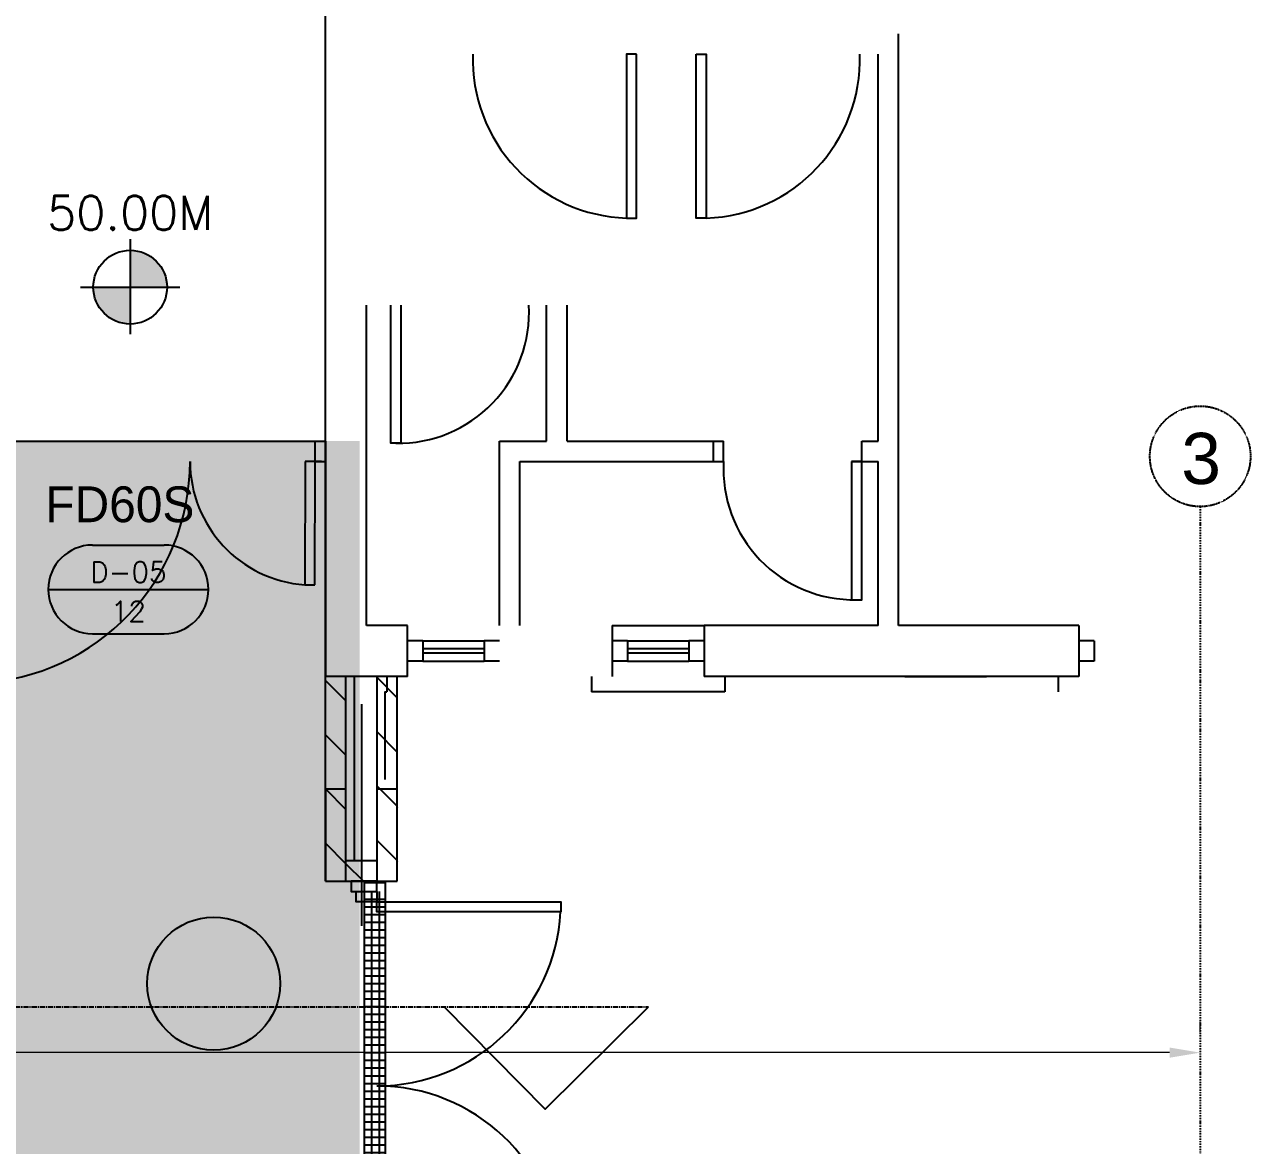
# Model space of a CAD drawing. Header units: inches. Extents: x -48459 to 205009, y 10398 to 54474.
# Drawn here: x 9703 to 15693, y 33376 to 38853 of the extents above; entities that cross this region are included whole.
import ezdxf
from ezdxf.enums import TextEntityAlignment as Align

# ---------------------------------------------------------------- set-up
doc = ezdxf.new("R2010")
doc.units = ezdxf.units.IN
doc.header["$MEASUREMENT"] = 0
doc.linetypes.add('CENTERX2', pattern=[4, 2.5, -0.5, 0.5, -0.5])
doc.linetypes.add('DASHDOT2', pattern=[0.5, 0.25, -0.125, 0, -0.125])
for name, color, linetype in [('AA-HATCH', 8, 'Continuous'), ('AR-DOOR', 8, 'Continuous'), ('AR-FOOTPATH', 2, 'Continuous'), ('AR-GRID-LINE', 8, 'DASHDOT2'), ('AR-Hat', 8, 'Continuous'), ('AR-HATCH', 8, 'Continuous'), ('AR-PROJECT-DIMS', 8, 'Continuous'), ('AR-SECTION-LINE', 5, 'Continuous'), ('AR-Symb', 4, 'Continuous'), ('AR-WALL-EXT', 4, 'Continuous'), ('AR-WIND-FRAM', 4, 'Continuous'), ('AR-WIND-SILL', 8, 'Continuous'), ('ARQ-Pavment HATCH', 9, 'Continuous')]:
    doc.layers.add(name, color=color, linetype=linetype)
doc.layers.add('FD30', color=1, linetype='Continuous', lineweight=5)
doc.styles.add('GILLS', font='GIL_____.TTF')
doc.styles.add('MS_1.100_5.0mm', font='arial.ttf', dxfattribs={"height": 500})
doc.styles.add('MS_1.50_2.5mm', font='arial.ttf', dxfattribs={"height": 125})
doc.styles.add('roman S', font='romans.shx')
doc.dimstyles.new('MS_1.50_2.5mm', dxfattribs={"dimtxt": 125, "dimasz": 150, "dimexe": 150, "dimexo": 100, "dimgap": 50, "dimtad": 1, "dimtoh": 1, "dimdec": 0, "dimdsep": 46, "dimtxsty": 'MS_1.50_2.5mm', "dimcen": 150, "dimclre": 256, "dimclrt": 4, "dimadec": 0, "dimazin": 0, "dimtfac": 1, "dimtdec": 0, "dimtix": 1, "dimtmove": 2, "dimatfit": 2, "dimfxl": 1, "dimlwd": 18, "dimlwe": 18, "dimarcsym": 0})
pattern_1 = [(135, (11173.9, 26102.44), (-132.5825, -132.5825), [])]

# ---------------------------------------------------------------- blocks, each defined once
blk = doc.blocks.new('door tag')
at = {"linetype": 'Continuous'}
for p, q in [((4, 4.33), (11, 4.33)), ((-0.33, 0), (15.33, 0)), ((4, -4.33), (11, -4.33))]:
    blk.add_line(p, q, dxfattribs=at)
for centre, start, end in [((4, 0), 90, 270), ((11, 0), 270, 90)]:
    blk.add_arc(centre, 4.33, start, end, dxfattribs=at)
at = {"style": 'roman S'}
for tag, p in [('D-000', (7.5, 0.69)), ('0000', (7.5, -3.15))]:
    blk.add_attdef(tag, text='', height=2, dxfattribs=at).set_placement(p, align=Align.CENTER)
blk = doc.blocks.new('A$Cec206545')
at = {"layer": 'AR-DOOR'}
for p, q in [((1086.2, 1183.3), (1036.2, 1183.3)), ((1086.2, 1083.3), (1086.2, 1183.3)), ((2780, 1183.3), (2830, 1183.3)), ((2780, 1083.3), (2780, 1183.3)), ((1086.2, 1083.3), (1036.2, 1083.3)), ((1073.4, 1083.3), (1136.2, 1083.3)), ((1136.2, 1083.3), (1073.4, 1083.3)), ((1086.2, 1.3), (1086.2, 1083.3)), ((1123.4, 1083.3), (1136.2, 1083.3)), ((1136.2, 1083.3), (1136.2, 1.3)), ((2730, 1083.3), (2728.5, 480.9)), ((2811.1, 1083.3), (2730, 1083.3)), ((2778.5, 480.9), (2780, 1083.3)), ((2780, 1083.3), (2830, 1083.3)), ((2728.5, 480.9), (2778.5, 480.9)), ((1086.2, 1.3), (1136.2, 1.3))]:
    blk.add_line(p, q, dxfattribs=at)
at = {"layer": 'AR-Hat'}
for centre, radius, start, end in [((1084.1, 1084.1), 1084.1, 272.75407, 359.95573), ((2773.2, 1084.3), 605, 180.09824, 265.76971)]:
    blk.add_arc(centre, radius, start, end, dxfattribs=at)
blk = doc.blocks.new('level point')
at = {"linetype": 'Continuous'}
h = blk.add_hatch(color=256, dxfattribs=at)
h.paths.add_polyline_path([(0, 2.169, -0.414214), (2.169, 0, -0.001006), (2.168, -0.009), (0, -0.009)])
h.paths.add_polyline_path([(-2.168, -0.009), (0, -0.009), (0, -2.169, -0.413036)])
for p, q in [((0, 2.828), (0, -2.758)), ((-2.922, 0), (2.922, 0))]:
    blk.add_line(p, q, dxfattribs=at)
blk.add_circle((0, 0), 2.169, dxfattribs=at)
at = {"style": 'roman S'}
blk.add_attdef('0.000', text='', height=2, dxfattribs=at).set_placement((0, 3.364), align=Align.CENTER)
blk = doc.blocks.new('*D390')
at = {"layer": 'AR-PROJECT-DIMS', "lineweight": 18, "transparency": 16777216}
for p, q in [((357.5, 33929.9), (357.5, 33979.9)), ((15447, 33929.9), (15447, 33979.9))]:
    blk.add_line(p, q, dxfattribs=at)
at = {"layer": 'AR-PROJECT-DIMS', "color": 0, "lineweight": 18, "transparency": 16777216}
blk.add_line((15297, 33829.9), (507.5, 33829.9), dxfattribs=at)
at = {"layer": 'AR-PROJECT-DIMS', "color": 0, "transparency": 16777216}
for points in [[(507.5, 33854.9), (507.5, 33804.9), (357.5, 33829.9)], [(15297, 33854.9), (15297, 33804.9), (15447, 33829.9)]]:
    blk.add_solid(points, dxfattribs=at)
at = {"layer": 'Defpoints', "color": 0, "transparency": 16777216}
for p in [(357.5, 33829.9), (357.5, 33829.9), (15447, 33829.9)]:
    blk.add_point(p, dxfattribs=at)
at = {"layer": 'AR-PROJECT-DIMS', "color": 4, "transparency": 16777216, "insert": (7902.2, 33943.7), "char_height": 125, "attachment_point": 5, "style": 'MS_1.50_2.5mm'}
blk.add_mtext('15089', dxfattribs=at)

msp = doc.modelspace()

# ---------------------------------------------------------------- hatches: boundary and pattern name
at = {"layer": 'AR-DOOR'}
h = msp.add_hatch(dxfattribs=at)
h.set_pattern_fill('NET', color=256, scale=300, angle=180)
h.set_pattern_definition([(180, (0, 32667.435), (-5e-15, -37.5), []), (270, (0, 32667.435), (37.5, -7e-15), [])])
h.paths.add_polyline_path([(11465, 34616.5), (11365, 34616.5), (11365, 32667.4), (11465, 32667.4)])
at = {"layer": 'AR-Hat', "transparency": 33554687}
h = msp.add_hatch(dxfattribs=at)
h.set_pattern_fill('ANSI31', color=256, scale=1500, angle=90)
h.set_pattern_definition(pattern_1)
h.paths.add_polyline_path([(11173.9, 35217.5), (11173.9, 35217.4), (11173.9, 34667.4), (11273.9, 34667.4), (11273.9, 35217.5)])
h.paths.add_polyline_path([(11173.9, 35334.9), (11173.9, 35217.5), (11273.9, 35217.5), (11273.9, 35334.9)])
h.paths.add_polyline_path([(11273.9, 35667.4), (11173.9, 35667.4), (11173.9, 35334.9), (11273.9, 35334.9)])
h = msp.add_hatch(dxfattribs=at)
h.set_pattern_fill('ANSI31', color=256, scale=1500, angle=90)
h.set_pattern_definition(pattern_1)
h.paths.add_polyline_path([(11523.9, 35485.6), (11531.4, 34667.4), (11523.9, 34667.4)], flags=16)
h.paths.add_polyline_path([(11523.9, 35667.4), (11423.9, 35667.4), (11423.9, 34767.4), (11273.9, 34767.4), (11273.9, 34667.4), (11531.4, 34667.4)])
h = msp.add_hatch(color=254, dxfattribs=at)
h.dxf.hatch_style = 1
h.paths.add_polyline_path([(11273.9, 34667.4), (11273.9, 35117.4)], flags=17)
h.paths.add_polyline_path([(11173.9, 34667.4), (11173.9, 35117.4), (11273.9, 35117.4), (11273.9, 34667.4)])
at = {"layer": 'AR-HATCH', "transparency": 33554559}
h = msp.add_hatch(dxfattribs=at)
h.set_pattern_fill('ANSI36', color=8, scale=300)
h.set_pattern_definition([(45, (0, 32667.435), (19.88738, 72.92039), [93.75, -18.75, 0, -18.75])])
h.paths.add_polyline_path([(15439.6, 32302.4), (11340, 32302.4), (11340, 36817.4), (9137.1, 36817.4), (9137.1, 32305.2), (3735, 32302.4), (3735, 29937.4), (9240, 29937.6), (9240.1, 19753), (11240, 19752.5), (11240, 29257.4), (12339.5, 29257.4), (12339.5, 29772.1), (15440.4, 29761.3)])

# ---------------------------------------------------------------- linework, layer by layer
at = {"color": 8}
for points in [[(12693.9, 38707.4), (12643.9, 38707.4), (12643.9, 37907.4), (12693.9, 37907.4)], [(12983.9, 38707.4), (13033.9, 38707.4), (13033.9, 37907.4), (12983.9, 37907.4)]]:
    msp.add_lwpolyline(points, close=True, dxfattribs=at)
at = {"color": 8, "ltscale": 40}
for centre, start, end in [((12668.9, 38682.4), 178.15239, 268.15239), ((13008.9, 38682.4), 271.84761, 1.84761)]:
    msp.add_arc(centre, 775.4, start, end, dxfattribs=at)
at = {"layer": 'AA-HATCH'}
for p, q in [((11173.9, 35917.4), (11173.9, 39532.4)), ((13973.9, 35917.4), (13973.9, 38807.4)), ((13873.9, 36817.4), (13873.9, 38707.4)), ((11373.9, 35917.4), (11373.9, 37482.4)), ((12253.9, 36817.4), (12253.9, 37482.4)), ((12353.9, 36817.4), (12353.9, 37482.4)), ((12023.9, 35917.4), (12023.9, 36817.4)), ((12023.9, 36817.4), (12253.9, 36817.4)), ((12353.9, 36817.4), (13068.9, 36817.4)), ((13068.9, 36717.4), (13068.9, 36817.4)), ((13068.9, 36817.4), (13118.9, 36817.4)), ((13118.9, 36717.4), (13118.9, 36817.4)), ((13793.9, 36717.4), (13793.9, 36817.4)), ((13793.9, 36717.4), (13793.9, 36817.4)), ((13793.9, 36817.4), (13873.9, 36817.4)), ((12123.9, 35917.4), (12123.9, 36717.4)), ((12123.9, 36717.4), (13068.9, 36717.4)), ((13068.9, 36717.4), (13118.9, 36717.4)), ((13743.9, 36717.4), (13843.9, 36717.4)), ((13793.9, 36717.4), (13743.9, 36717.4)), ((13793.9, 36717.4), (13843.9, 36717.4)), ((13793.9, 36717.4), (13873.9, 36717.4)), ((13873.9, 35917.4), (13873.9, 36717.4)), ((11173.9, 35667.4), (11173.9, 35917.4)), ((11573.9, 35917.4), (11373.9, 35917.4)), ((11573.9, 35667.4), (11573.9, 35917.4)), ((12573.9, 35917.4), (12573.9, 35667.4)), ((12573.9, 35917.4), (13023.9, 35917.4)), ((13023.9, 35917.4), (13023.9, 35667.4)), ((13873.9, 35917.4), (13023.9, 35917.4)), ((14853.9, 35917.4), (13973.9, 35917.4)), ((14853.9, 35917.4), (14853.9, 35667.4)), ((11648.9, 35842.4), (11573.9, 35842.4)), ((11648.9, 35842.4), (11648.9, 35742.4)), ((11648.9, 35842.4), (11948.9, 35842.4)), ((11948.9, 35842.4), (11948.9, 35742.4)), ((12648.9, 35842.4), (12573.9, 35842.4)), ((12648.9, 35842.4), (12948.9, 35842.4)), ((12648.9, 35842.4), (12648.9, 35742.4)), ((12948.9, 35842.4), (12948.9, 35742.4)), ((13023.9, 35842.4), (12948.9, 35842.4)), ((14928.9, 35842.4), (14853.9, 35842.4)), ((14928.9, 35842.4), (14928.9, 35742.4)), ((11948.9, 35802.4), (11648.9, 35802.4)), ((11948.9, 35782.4), (11648.9, 35782.4)), ((12948.9, 35802.4), (12648.9, 35802.4)), ((12948.9, 35782.4), (12648.9, 35782.4)), ((11648.9, 35742.4), (11573.9, 35742.4)), ((11648.9, 35742.4), (11948.9, 35742.4)), ((12648.9, 35742.4), (12573.9, 35742.4)), ((12648.9, 35742.4), (12948.9, 35742.4)), ((13023.9, 35742.4), (12948.9, 35742.4)), ((14928.9, 35742.4), (14853.9, 35742.4)), ((11573.9, 35667.4), (11173.9, 35667.4)), ((11473.9, 35667.4), (11473.9, 35592.4)), ((12473.9, 35667.4), (12473.9, 35592.4)), ((12473.9, 35667.4), (12473.9, 35592.4)), ((14853.9, 35667.4), (13023.9, 35667.4)), ((13123.9, 35667.4), (13123.9, 35592.4)), ((14003.4, 35667.4), (14403.4, 35667.4)), ((14753.9, 35667.4), (14753.9, 35592.4)), ((13123.9, 35592.4), (12473.9, 35592.4))]:
    msp.add_line(p, q, dxfattribs=at)
for points in [[(11542.6, 37482.4), (11542.6, 36807.4), (11492.6, 36807.4), (11492.6, 37482.4)], [(13743.9, 36717.4), (13743.9, 36042.4), (13793.9, 36042.4), (13793.9, 36717.4)]]:
    msp.add_lwpolyline(points, dxfattribs=at)
for centre, start, end in [((11530.1, 37445.9), 268.87833, 3.28352), ((13756.4, 36680.9), 176.71648, 271.12167)]:
    msp.add_arc(centre, 638.5, start, end, dxfattribs=at)
at = {"layer": 'AR-DOOR'}
msp.add_line((12323.8, 34567.4), (12323.8, 34517.4), dxfattribs=at)
for points in [[(11323.9, 34617.4), (11423.9, 34617.4), (11423.9, 34567.4), (11323.9, 34567.4)], [(11423.9, 34567.4), (12323.8, 34567.4), (12323.8, 34517.4), (11423.9, 34517.4)]]:
    msp.add_lwpolyline(points, close=True, dxfattribs=at)
msp.add_lwpolyline([(11365, 32667.4), (11365, 34661.1), (11465, 34661.1), (11465, 32667.4), (11365, 32667.4)], dxfattribs=at)
for centre, start, end in [((11423.9, 34567.4), 270, 356.81526), ((11423.9, 32767.4), 3.18474, 90)]:
    msp.add_arc(centre, 900, start, end, dxfattribs=at)
at = {"layer": 'AR-FOOTPATH', "color": 8}
msp.add_lwpolyline([(11465, 35164.2), (11465, 35592.4), (11473.9, 35592.4)], dxfattribs=at)
at = {"layer": 'AR-GRID-LINE', "ltscale": 25}
msp.add_line((15447, 36497.7), (15447, 13074.3), dxfattribs=at)
at = {"layer": 'AR-GRID-LINE'}
msp.add_circle((15447, 36743.3), 245.6, dxfattribs=at)
at = {"layer": 'AR-Hat'}
for points in [[(11273.9, 34667.4), (11273.9, 35117.4), (11173.9, 35117.4), (11173.9, 34667.4)], [(11523.9, 34667.4), (11523.9, 35117.4), (11423.9, 35117.4), (11423.9, 34667.4)]]:
    msp.add_lwpolyline(points, dxfattribs=at)
at = {"layer": 'AR-SECTION-LINE', "linetype": 'CENTERX2', "ltscale": 10}
msp.add_lwpolyline([(7857.8, 34053.5), (12751.7, 34053.5)], dxfattribs=at)
at = {"layer": 'AR-SECTION-LINE'}
msp.add_lwpolyline([(11753.7, 34053.5), (12246.7, 33554.6), (12751.7, 34053.5)], dxfattribs=at)
at = {"layer": 'AR-WALL-EXT'}
for p, q in [((11173.9, 34667.4), (11173.9, 35667.4)), ((11523.9, 34667.4), (11523.9, 35667.4)), ((11173.9, 34667.4), (11523.9, 34667.4))]:
    msp.add_line(p, q, dxfattribs=at)
at = {"layer": 'AR-WIND-FRAM'}
for p, q in [((12023.9, 35842.4), (11948.9, 35842.4)), ((12023.9, 35742.4), (11948.9, 35742.4))]:
    msp.add_line(p, q, dxfattribs=at)
msp.add_lwpolyline([(11423.9, 34667.4), (11298.9, 34667.4), (11298.9, 34617.4), (11423.9, 34617.4)], close=True, dxfattribs=at)
at = {"layer": 'AR-WIND-SILL'}
for p, q in [((11273.9, 34667.4), (11273.9, 35667.4)), ((11313.9, 35667.4), (11313.9, 34767.4)), ((11423.9, 35667.4), (11423.9, 34767.4)), ((11423.9, 34767.4), (11273.9, 34767.4))]:
    msp.add_line(p, q, dxfattribs=at)
for points in [[(9575.1, 36817.4), (11173.9, 36817.4), (11173.9, 35667.4)], [(11348.9, 35532.8), (11348.9, 34449.5)]]:
    msp.add_lwpolyline(points, dxfattribs=at)
at = {"layer": 'ARQ-Pavment HATCH'}
msp.add_circle((10628.1, 34167.4), 325, dxfattribs=at)

# ---------------------------------------------------------------- block references
at = {"layer": 'AR-DOOR'}
msp.add_blockref('A$Cec206545', (8343.9, 35634.2), dxfattribs=at)
at = {"layer": 'AR-Symb', "ltscale": 0.01, "xscale": 50, "yscale": 50, "zscale": 50}
msp.add_blockref('door tag', (9835.7, 36093.1), dxfattribs=at).add_auto_attribs({'D-000': 'D-05', '0000': '12'})
at = {"layer": 'Defpoints', "xscale": 83.04625984251969, "yscale": 83.04625984251969, "zscale": 83.04625984251969}
msp.add_blockref('level point', (10219.6, 37569.7), dxfattribs=at).add_auto_attribs({'0.000': '50.00M'})

# ---------------------------------------------------------------- texts
at = {"layer": 'AR-GRID-LINE', "insert": (14105, 36858.1), "char_height": 250, "attachment_point": 1, "style": 'MS_1.100_5.0mm'}
msp.add_mtext_dynamic_manual_height_columns('\\pxqc;3', width=2693.041, gutter_width=2500, heights=[0], dxfattribs=at)
at = {"layer": 'FD30', "color": 240, "lineweight": 9, "true_color": 0xed1f24, "style": 'GILLS'}
msp.add_text('FD60S', height=174.92, dxfattribs=at).set_placement((9805.2, 36421.5))

# ---------------------------------------------------------------- dimensions: what is measured, and where the dimension line sits
at = {"layer": 'AR-PROJECT-DIMS'}
dim = msp.add_aligned_dim(p1=(15446.9966, 33829.9283), p2=(357.5012, 33829.9283), distance=0, dimstyle='MS_1.50_2.5mm', dxfattribs=at)
dim.commit()
dim.dimension.update_dxf_attribs({"geometry": '*D390', "text_midpoint": (7902.2489, 33943.75)})

doc.saveas('drawing.dxf')
